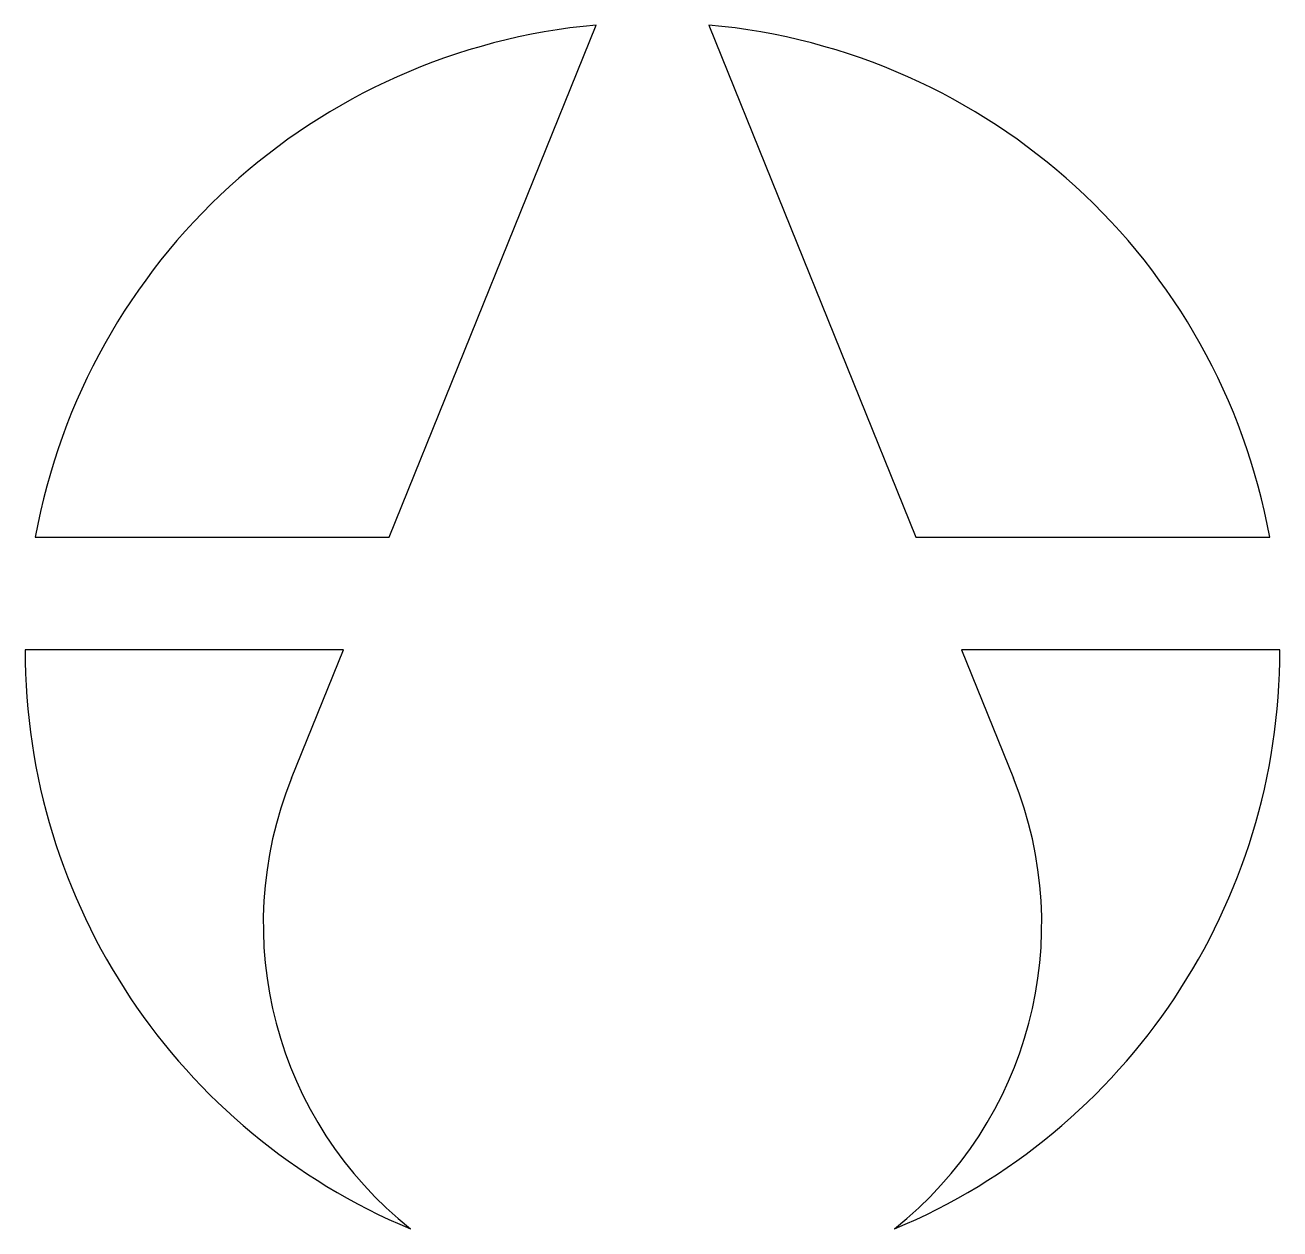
# Model space of a CAD drawing. Header units: millimetres. Extents: x -92 to 92, y -45 to 132.
import ezdxf

# ---------------------------------------------------------------- set-up
doc = ezdxf.new("R2010")
doc.units = ezdxf.units.MM

msp = doc.modelspace()

# ---------------------------------------------------------------- linework, layer by layer
at = {"color": 7, "linetype": 'Continuous', "lineweight": 25}
for p, q in [((-38.8, 56.95), (-8.3, 132.37)), ((8.3, 132.37), (38.8, 56.95)), ((-90.89, 56.95), (-38.8, 56.95)), ((38.8, 56.95), (90.89, 56.95)), ((-45.51, 40.35), (-92.4, 40.35)), ((-53.14, 21.49), (-45.51, 40.35)), ((45.51, 40.35), (53.14, 21.49)), ((92.4, 40.35), (45.51, 40.35))]:
    msp.add_line(p, q, dxfattribs=at)
for centre, radius, start, end in [((0, 40.35), 92.4, 95.1531, 169.65), ((0, 40.35), 92.4, 10.35, 84.8469), ((0, 40.35), 92.4, 180, 247.3232), ((0, 40.35), 92.4, 292.6768, 0), ((0, 0), 57.32, 157.9838, 231.5747), ((0, 0), 57.32, 308.4253, 22.0162)]:
    msp.add_arc(centre, radius, start, end, dxfattribs=at)

doc.saveas('drawing.dxf')
